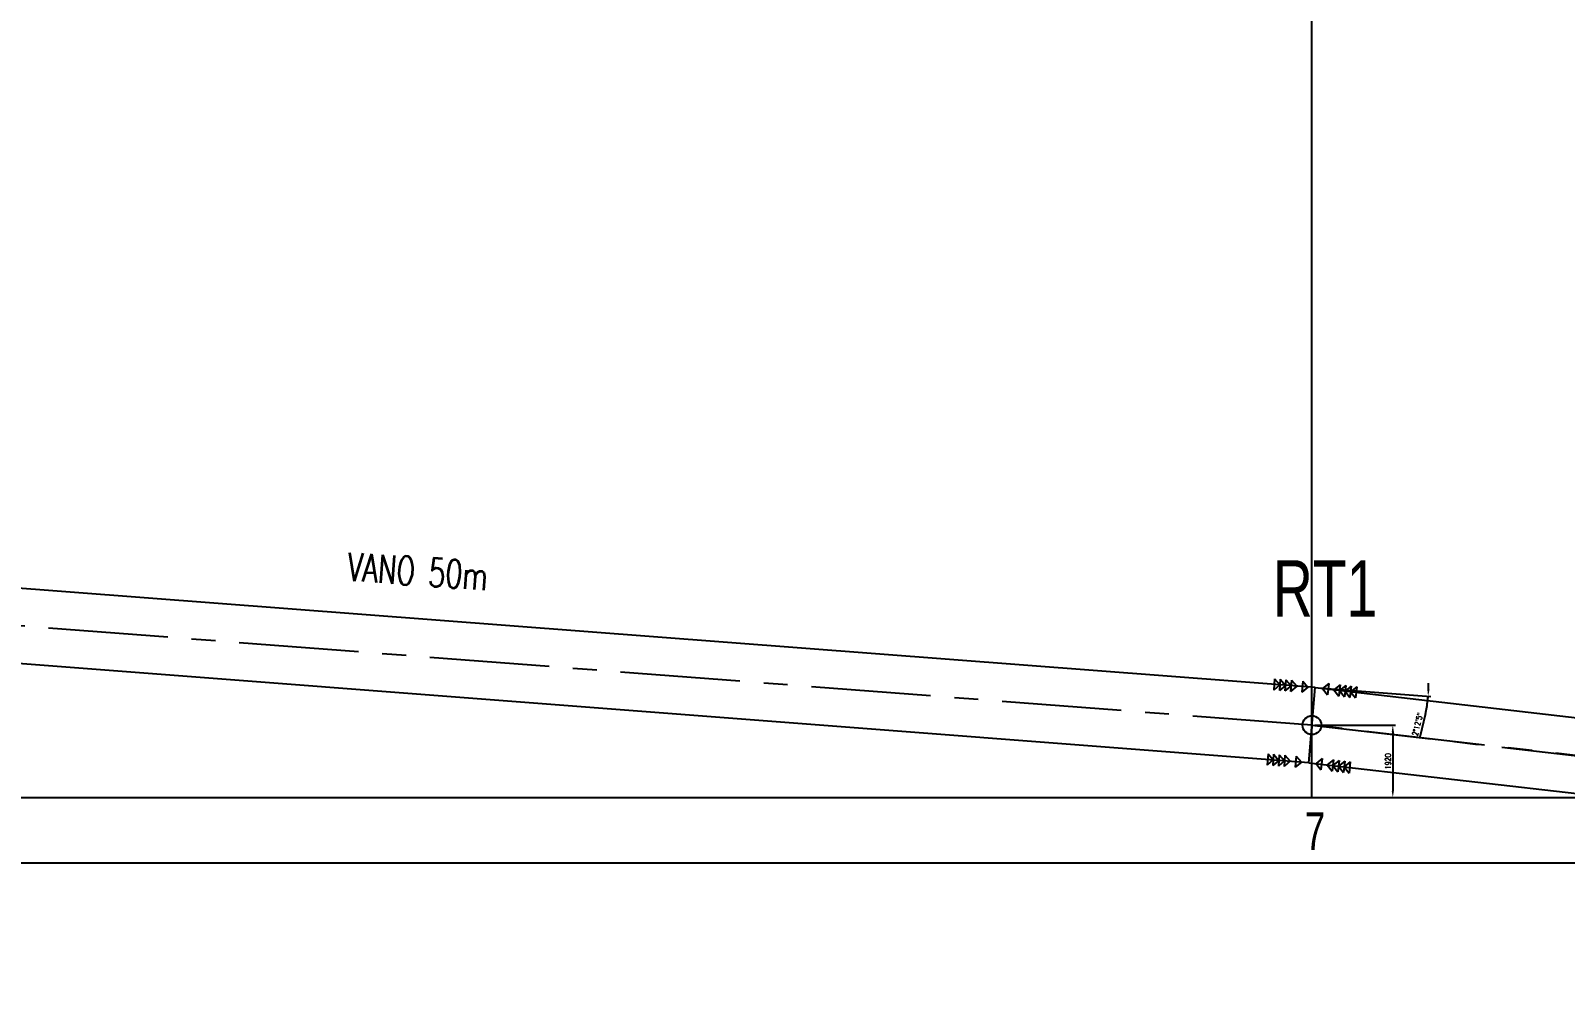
# Model space of a CAD drawing. Header units: millimetres. Extents: x 1587714 to 3094800, y -694377 to -413614.
# Drawn here: x 2320434 to 2361192, y -593012 to -567797 of the extents above; entities that cross this region are included whole.
import ezdxf

# ---------------------------------------------------------------- set-up
doc = ezdxf.new("R2010")
doc.units = ezdxf.units.MM
doc.linetypes.add('CENTER', pattern=[50.8, 31.75, -6.35, 6.35, -6.35])
doc.layers.add('Textos catenaria', color=7, linetype='Continuous')
doc.styles.add('ROMANS', font='arial.ttf', dxfattribs={"width": 0.7})
doc.styles.add('SIMPLEX', font='simplex.shx', dxfattribs={"width": 0.75})
doc.dimstyles.new('MSF-DIM1-50', dxfattribs={"dimscale": 50, "dimtxt": 3, "dimasz": 3.5, "dimexe": 1.5, "dimexo": 1.5, "dimgap": 1, "dimtad": 1, "dimdec": 3, "dimdsep": 46, "dimtxsty": 'SIMPLEX', "dimcen": 1.5, "dimclrd": 251, "dimclre": 251, "dimclrt": 7, "dimaunit": 1, "dimadec": 3, "dimazin": 0, "dimtfac": 1, "dimtdec": 3, "dimtmove": 0, "dimatfit": 3, "dimfxl": 1, "dimtolj": 1, "dimtzin": 0, "dimarcsym": 0})

# ---------------------------------------------------------------- blocks, each defined once
blk = doc.blocks.new('*D248')
at = {"color": 251, "lineweight": -2}
for p, q in [((2354539, -586237), (2356685, -586237)), ((2356610, -586412), (2356610, -587982)), ((2354539, -588157), (2356685, -588157))]:
    blk.add_line(p, q, dxfattribs=at)
at = {"color": 251}
for points in [[(2356581, -586412), (2356640, -586412), (2356610, -586237)], [(2356581, -587982), (2356640, -587982), (2356610, -588157)]]:
    blk.add_solid(points, dxfattribs=at)
at = {"layer": 'Defpoints', "color": 0}
for p in [(2354464, -586237), (2354464, -588157), (2356610, -588157)]:
    blk.add_point(p, dxfattribs=at)
at = {"color": 7, "insert": (2356485, -587197), "char_height": 150, "attachment_point": 5, "rotation": 90, "style": 'SIMPLEX'}
blk.add_mtext('\\A1;1920', dxfattribs=at)
blk = doc.blocks.new('*D250')
at = {"color": 251, "lineweight": -2}
for p, q in [((2354626, -585247), (2357623, -585477)), ((2357477, -585931), (2357330, -586554))]:
    blk.add_line(p, q, dxfattribs=at)
for start, end in [(358.9495, 2.2855), (346.7374, 353.4122), (353.4122, 355.6136), (346.7402, 350.0762)]:
    blk.add_arc((2354551, -585241), 3006, start, end, dxfattribs=at)
at = {"color": 251}
for points in [[(2357483, -585755), (2357541, -585763), (2357537, -585586)], [(2357586, -585297), (2357528, -585295), (2357548, -585471)]]:
    blk.add_solid(points, dxfattribs=at)
at = {"layer": 'Defpoints', "color": 0}
for p in [(2305224, -581457), (2354551, -585241), (2354551, -585241), (2357545, -585509), (2404523, -591012)]:
    blk.add_point(p, dxfattribs=at)
at = {"color": 7, "insert": (2357268, -586211), "char_height": 150, "attachment_point": 5, "rotation": 76.7374, "style": 'SIMPLEX'}
blk.add_mtext('\\A1;2°12\'5"', dxfattribs=at)

msp = doc.modelspace()

# ---------------------------------------------------------------- linework, layer by layer
at = {"color": 8}
for p, q in [((2354464.0477, -588157.058), (2354464.0477, -529054.325)), ((1807910.0637, -588157.058), (2502878.9773, -588157.058)), ((1807910.0637, -589897.058), (2502878.9773, -589897.058))]:
    msp.add_line(p, q, dxfattribs=at)
at = {"color": 3}
for p, q in [((2354551.2035, -585240.8633), (2305223.6601, -581457.058)), ((2354376.892, -587233.2527), (2305223.6601, -583457.058)), ((2354551.2035, -585240.8633), (2404523.1324, -591012.058)), ((2354376.892, -587233.2527), (2404404.963, -593012.058))]:
    msp.add_line(p, q, dxfattribs=at)
at = {"color": 11, "linetype": 'CENTER', "ltscale": 100}
for p, q in [((2354464.0477, -586237.058), (2305223.6601, -582457.058)), ((2354464.0477, -586237.058), (2404464.0477, -592012.058)), ((2404464.0477, -592012.058), (2354464.0477, -586237.058))]:
    msp.add_line(p, q, dxfattribs=at)
for p, q in [((2353470.5536, -585007.5284), (2353447.6087, -585306.6496)), ((2353608.6418, -585168.5615), (2353447.6087, -585306.6496)), ((2353470.5536, -585007.5284), (2353608.6418, -585168.5615)), ((2353620.1142, -585019.0008), (2353597.1693, -585318.1221)), ((2353758.2024, -585180.0339), (2353597.1693, -585318.1221)), ((2353620.1142, -585019.0008), (2353758.2024, -585180.0339)), ((2353769.6749, -585030.4733), (2353746.7299, -585329.5946)), ((2353907.763, -585191.5064), (2353746.7299, -585329.5946)), ((2353769.6749, -585030.4733), (2353907.763, -585191.5064)), ((2353919.2355, -585041.9458), (2353896.2906, -585341.067)), ((2354057.3237, -585202.9789), (2353896.2906, -585341.067)), ((2353919.2355, -585041.9458), (2354057.3237, -585202.9789)), ((2354218.3568, -585064.8907), (2354195.4118, -585364.0119)), ((2354356.4449, -585225.9238), (2354195.4118, -585364.0119)), ((2354218.3568, -585064.8907), (2354356.4449, -585225.9238)), ((2354911.6141, -585131.4896), (2354745.3956, -585263.2903)), ((2354745.3956, -585263.2903), (2354877.1963, -585429.5088)), ((2354911.6141, -585131.4896), (2354877.1963, -585429.5088)), ((2355209.6333, -585165.9075), (2355043.4148, -585297.7081)), ((2355209.6333, -585165.9075), (2355175.2154, -585463.9266)), ((2355358.6428, -585183.1164), (2355192.4243, -585314.9171)), ((2355358.6428, -585183.1164), (2355324.225, -585481.1356)), ((2355507.6524, -585200.3253), (2355341.4339, -585332.126)), ((2355507.6524, -585200.3253), (2355473.2346, -585498.3445)), ((2355656.662, -585217.5343), (2355490.4435, -585349.3349)), ((2355656.662, -585217.5343), (2355622.2441, -585515.5534)), ((2355043.4148, -585297.7081), (2355175.2154, -585463.9266)), ((2355192.4243, -585314.9171), (2355324.225, -585481.1356)), ((2355341.4339, -585332.126), (2355473.2346, -585498.3445)), ((2355490.4435, -585349.3349), (2355622.2441, -585515.5534)), ((2354464.0477, -586237.058), (2354447.4314, -586428.1992)), ((2353296.5231, -586999.8114), (2353273.5433, -587298.93)), ((2353434.5925, -587160.8605), (2353273.5433, -587298.93)), ((2353296.5231, -586999.8114), (2353434.5925, -587160.8605)), ((2353446.0824, -587011.3013), (2353423.1026, -587310.4198)), ((2353584.1518, -587172.3504), (2353423.1026, -587310.4198)), ((2353446.0824, -587011.3013), (2353584.1518, -587172.3504)), ((2353595.6417, -587022.7911), (2353572.6619, -587321.9097)), ((2353733.7111, -587183.8403), (2353572.6619, -587321.9097)), ((2353595.6417, -587022.7911), (2353733.7111, -587183.8403)), ((2353745.201, -587034.281), (2353722.2212, -587333.3996)), ((2353883.2704, -587195.3302), (2353722.2212, -587333.3996)), ((2353745.201, -587034.281), (2353883.2704, -587195.3302)), ((2354044.3196, -587057.2608), (2354021.3398, -587356.3794)), ((2354182.389, -587218.31), (2354021.3398, -587356.3794)), ((2354044.3196, -587057.2608), (2354182.389, -587218.31)), ((2354737.0406, -587123.8565), (2354570.8192, -587255.6534)), ((2354570.8192, -587255.6534), (2354702.6161, -587421.8749)), ((2354737.0406, -587123.8565), (2354702.6161, -587421.8749)), ((2355035.059, -587158.281), (2354868.8376, -587290.0779)), ((2354868.8376, -587290.0779), (2355000.6345, -587456.2993)), ((2355035.059, -587158.281), (2355000.6345, -587456.2993)), ((2355184.0682, -587175.4932), (2355017.8467, -587307.2902)), ((2355017.8467, -587307.2902), (2355149.6437, -587473.5116)), ((2355184.0682, -587175.4932), (2355149.6437, -587473.5116)), ((2355333.0774, -587192.7054), (2355166.8559, -587324.5024)), ((2355333.0774, -587192.7054), (2355298.6529, -587490.7238)), ((2355482.0866, -587209.9177), (2355315.8651, -587341.7146)), ((2355482.0866, -587209.9177), (2355447.6621, -587507.9361)), ((2355166.8559, -587324.5024), (2355298.6529, -587490.7238)), ((2355315.8651, -587341.7146), (2355447.6621, -587507.9361))]:
    msp.add_line(p, q)
at = {"color": 5}
msp.add_line((2354376.892, -587233.2527), (2354551.2035, -585240.8633), dxfattribs=at)
at = {"color": 1}
msp.add_circle((2354464.0477, -586237.058), 250, dxfattribs=at)

# ---------------------------------------------------------------- texts
at = {"layer": 'Textos catenaria', "style": 'SIMPLEX', "width": 0.7}
msp.add_text('VANO 50m', height=750, rotation=355.95855595, dxfattribs=at).set_placement((2328823.452, -582395.1846))
at = {"layer": 'Textos catenaria', "style": 'ROMANS', "width": 0.7}
for s, height, p in [('RT1', 1500, (2353426.3314, -583358.3864)), ('7', 1000, (2354272.5875, -589552.6076))]:
    msp.add_text(s, height=height, dxfattribs=at).set_placement(p)

# ---------------------------------------------------------------- dimensions: what is measured, and where the dimension line sits
dim = msp.add_angular_dim_2l(base=(2357545.2823, -585509.1437), line1=((2354551.2035, -585240.8633), (2404523.1324, -591012.058)), line2=((2354551.2035, -585240.8633), (2305223.6601, -581457.058)), dimstyle='MSF-DIM1-50')
dim.commit()
dim.dimension.update_dxf_attribs({"geometry": '*D250', "text_midpoint": (2357267.9958, -586210.5329)})
dim = msp.add_linear_dim(base=(2356610.4754, -588157.058), p1=(2354464.0477, -586237.058), p2=(2354464.0477, -588157.058), angle=90, dimstyle='MSF-DIM1-50')
dim.commit()
dim.dimension.update_dxf_attribs({"geometry": '*D248', "text_midpoint": (2356485.4754, -587197.058)})

doc.saveas('drawing.dxf')
